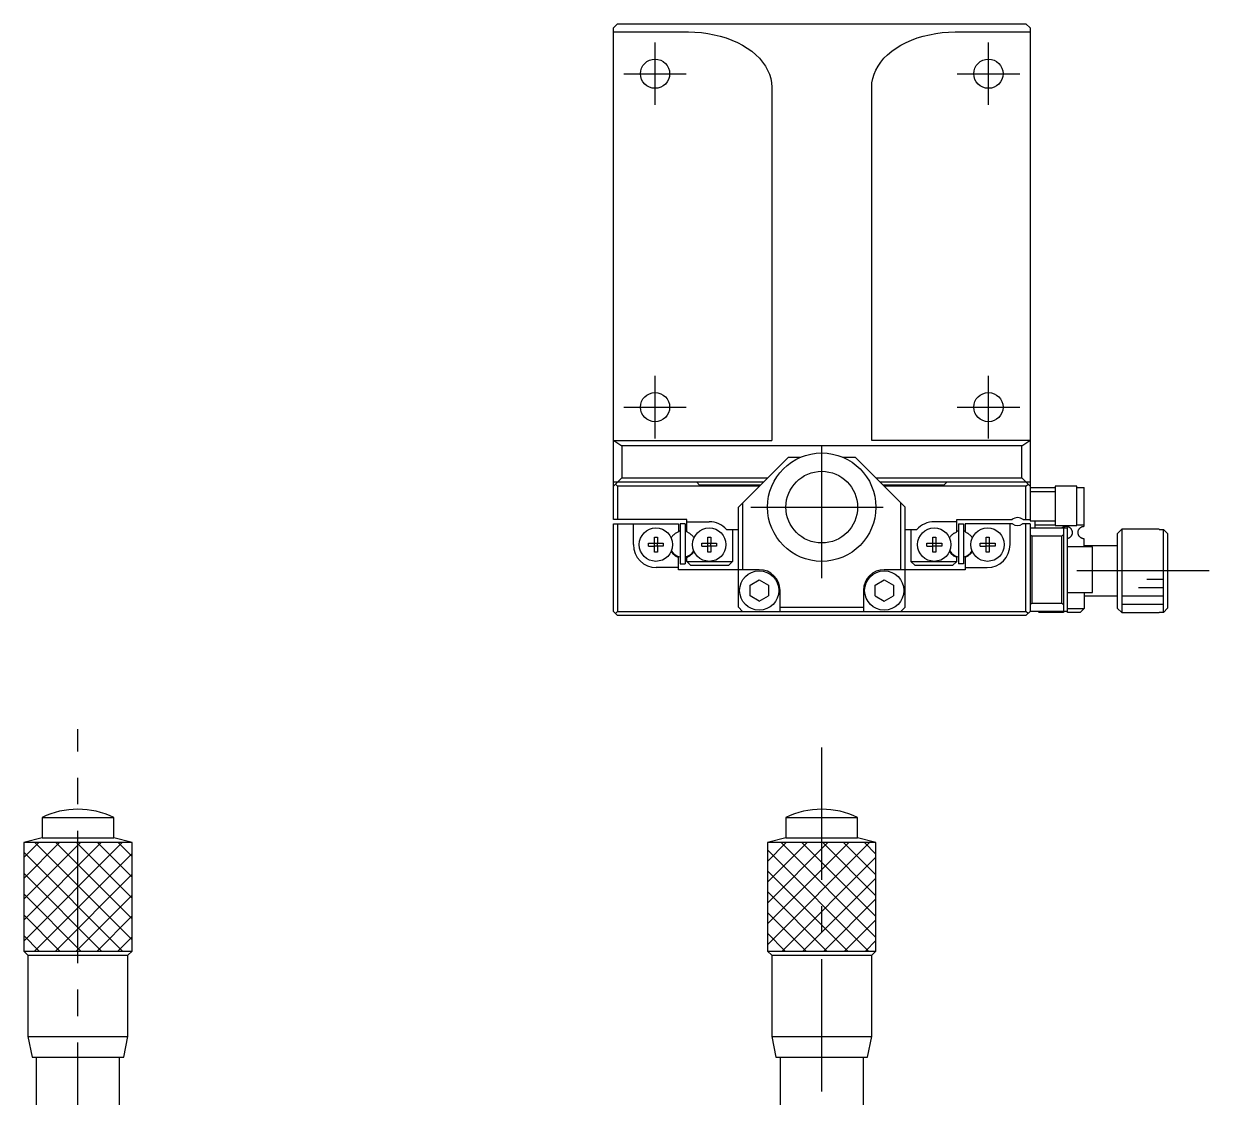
# Model space of a CAD drawing. Extents: x 0 to 429, y -8 to 337.
# Drawn here: x 51.5 to 193.8, y 208.2 to 337 of the extents above; entities that cross this region are included whole.
import ezdxf

# ---------------------------------------------------------------- set-up
doc = ezdxf.new("R2010")
doc.units = 0
doc.header["$LTSCALE"] = 0.5
doc.linetypes.add('CENTER', pattern=[50.8, 31.75, -6.35, 6.35, -6.35])
for name, color, linetype in [('MSM_CENTER', 1, 'CENTER'), ('MSM_CONTINUOUS', 7, 'CONTINUOUS'), ('MSM_NARROW', 5, 'CONTINUOUS')]:
    doc.layers.add(name, color=color, linetype=linetype)

msp = doc.modelspace()

# ---------------------------------------------------------------- linework, layer by layer
at = {"layer": 'MSM_CENTER'}
for p, q in [((127.25, 327.25), (127.25, 334.75)), ((167.25, 327.25), (167.25, 334.75)), ((123.5, 331), (131, 331)), ((163.5, 331), (171, 331)), ((127.25, 287.25), (127.25, 294.75)), ((167.25, 287.25), (167.25, 294.75)), ((123.5, 291), (131, 291)), ((163.5, 291), (171, 291)), ((147.25, 270.5), (147.25, 287.5)), ((138.75, 279), (155.75, 279)), ((193.75, 271.35), (177.75, 271.35)), ((58, 173.5), (58, 252.37)), ((147.25, 183.5), (147.25, 251.01))]:
    msp.add_line(p, q, dxfattribs=at)
at = {"layer": 'MSM_CONTINUOUS'}
for p, q in [((122.75, 337), (122.25, 336.5)), ((122.25, 277.5), (122.25, 336.5)), ((122.25, 336.01), (131.25, 336.01)), ((122.75, 337), (171.75, 337)), ((131.25, 336.01), (132.03, 335.99)), ((132.03, 335.99), (132.81, 335.93)), ((132.81, 335.93), (133.58, 335.82)), ((133.58, 335.82), (134.34, 335.68)), ((160.16, 335.68), (160.92, 335.82)), ((160.92, 335.82), (161.69, 335.93)), ((161.69, 335.93), (162.47, 335.99)), ((162.47, 335.99), (163.25, 336.01)), ((163.25, 336.01), (172.25, 336.01)), ((172.25, 336.5), (171.75, 337)), ((172.25, 336.5), (172.25, 277.35)), ((134.34, 335.68), (135.08, 335.5)), ((135.08, 335.5), (135.79, 335.29)), ((135.79, 335.29), (136.47, 335.03)), ((136.47, 335.03), (137.13, 334.74)), ((137.13, 334.74), (137.74, 334.42)), ((137.74, 334.42), (138.32, 334.07)), ((156.18, 334.07), (156.76, 334.42)), ((156.76, 334.42), (157.37, 334.74)), ((157.37, 334.74), (158.03, 335.03)), ((158.03, 335.03), (158.71, 335.29)), ((158.71, 335.29), (159.42, 335.5)), ((159.42, 335.5), (160.16, 335.68)), ((138.32, 334.07), (138.85, 333.69)), ((138.85, 333.69), (139.34, 333.28)), ((139.34, 333.28), (139.78, 332.85)), ((154.72, 332.85), (155.16, 333.28)), ((155.16, 333.28), (155.65, 333.69)), ((155.65, 333.69), (156.18, 334.07)), ((139.78, 332.85), (140.16, 332.39)), ((140.16, 332.39), (140.49, 331.92)), ((140.49, 331.92), (140.76, 331.43)), ((153.74, 331.43), (154.01, 331.92)), ((154.01, 331.92), (154.34, 332.39)), ((154.34, 332.39), (154.72, 332.85)), ((140.76, 331.43), (140.97, 330.93)), ((140.97, 330.93), (141.13, 330.42)), ((141.13, 330.42), (141.22, 329.91)), ((153.28, 329.91), (153.37, 330.42)), ((153.37, 330.42), (153.53, 330.93)), ((153.53, 330.93), (153.74, 331.43)), ((141.22, 329.91), (141.25, 329.39)), ((141.25, 329.39), (141.25, 287)), ((153.25, 329.39), (153.28, 329.91)), ((153.25, 287), (153.25, 329.39)), ((122.25, 287), (141.25, 287)), ((122.29, 287), (123.25, 286.37)), ((171.25, 286.37), (123.25, 286.37)), ((123.25, 286.37), (123.25, 282.5)), ((172.25, 287), (153.25, 287)), ((171.25, 286.37), (172.21, 287)), ((171.25, 282.5), (171.25, 286.37)), ((137.25, 279), (143.25, 285)), ((143.25, 285), (144.75, 285)), ((149.75, 285), (151.25, 285)), ((157.25, 279), (151.25, 285)), ((122.25, 281.5), (123.25, 282.5)), ((140.25, 282), (122.25, 282)), ((122.5, 281.75), (122.75, 281.5)), ((123.25, 282.5), (140.75, 282.5)), ((132.6, 281.65), (132.25, 282)), ((153.75, 282.5), (171.25, 282.5)), ((172.25, 282), (154.25, 282)), ((162.25, 282), (161.9, 281.65)), ((171.25, 282.5), (172.25, 281.5)), ((171.75, 281.5), (172, 281.75)), ((122.75, 281.5), (122.75, 277.5)), ((139.75, 281.5), (122.75, 281.5)), ((139.9, 281.65), (132.6, 281.65)), ((161.9, 281.65), (154.6, 281.65)), ((171.75, 281.5), (154.75, 281.5)), ((171.75, 277.5), (171.75, 281.5)), ((172.25, 281.35), (175.25, 281.35)), ((175.25, 280.85), (172.25, 280.85)), ((175.25, 281.5), (175.25, 276.8)), ((177.85, 281.5), (175.25, 281.5)), ((177.85, 276.8), (177.85, 281.5)), ((177.85, 281.35), (178.75, 281.35)), ((178.75, 276.7), (178.75, 281.35)), ((137.25, 267), (137.25, 279)), ((137.75, 279.5), (137.75, 271.5)), ((156.75, 271.5), (156.75, 279.5)), ((157.25, 267), (157.25, 279)), ((131.05, 277.5), (122.25, 277.5)), ((131.05, 276.04), (131.05, 277.5)), ((163.45, 277.5), (170.09, 277.5)), ((163.45, 276.04), (163.45, 277.5)), ((171.41, 277.5), (172.25, 277.5)), ((122.25, 266.5), (122.25, 277)), ((122.25, 277), (130.05, 277)), ((122.75, 277), (122.75, 266.5)), ((124.65, 274.5), (124.65, 277)), ((130.05, 276.04), (129.76, 275.87)), ((130.05, 277), (130.05, 276.04)), ((130.25, 277), (130.25, 272.2)), ((130.85, 277), (130.25, 277)), ((130.85, 277), (130.85, 272.2)), ((131.05, 277.25), (133.75, 277.25)), ((131.34, 275.87), (131.05, 276.04)), ((135.83, 276.3), (137.25, 276.3)), ((136.55, 276.3), (136.55, 272.5)), ((157.25, 276.3), (158.67, 276.3)), ((157.95, 276.3), (157.95, 272.5)), ((163.45, 277.25), (160.75, 277.25)), ((163.16, 275.87), (163.45, 276.04)), ((163.65, 277), (163.65, 272.2)), ((163.65, 277), (164.25, 277)), ((164.25, 277), (164.25, 272.2)), ((164.45, 277), (164.45, 276.04)), ((170.15, 277), (164.45, 277)), ((164.45, 276.04), (164.74, 275.87)), ((169.85, 274.5), (169.85, 277)), ((172.25, 277), (171.35, 277)), ((171.75, 266.5), (171.75, 277)), ((172.25, 277.35), (175.25, 277.35)), ((172.25, 277), (172.25, 266.5)), ((172.25, 276.5), (176.75, 276.5)), ((172.85, 276.5), (172.85, 277.35)), ((175.25, 276.85), (172.85, 276.85)), ((175.25, 276.8), (177.85, 276.8)), ((176.04, 276.5), (176.07, 276.53)), ((176.07, 276.53), (176.11, 276.56)), ((176.11, 276.56), (176.15, 276.58)), ((176.15, 276.58), (176.19, 276.61)), ((176.19, 276.61), (176.24, 276.63)), ((176.24, 276.63), (176.26, 276.64)), ((176.25, 276.5), (176.25, 266.35)), ((176.26, 276.64), (176.29, 276.65)), ((176.29, 276.65), (176.31, 276.66)), ((176.31, 276.66), (176.34, 276.67)), ((176.34, 276.67), (176.37, 276.68)), ((176.37, 276.68), (176.38, 276.68)), ((176.38, 276.68), (176.4, 276.68)), ((176.4, 276.68), (176.41, 276.69)), ((176.41, 276.69), (176.43, 276.69)), ((176.43, 276.69), (176.44, 276.69)), ((176.44, 276.69), (176.46, 276.69)), ((176.46, 276.69), (176.47, 276.7)), ((176.47, 276.7), (176.49, 276.7)), ((176.49, 276.7), (176.5, 276.7)), ((176.5, 276.7), (176.51, 276.7)), ((176.51, 276.7), (176.52, 276.7)), ((176.52, 276.7), (176.53, 276.7)), ((176.53, 276.7), (176.54, 276.7)), ((176.54, 276.7), (176.55, 276.7)), ((176.55, 276.7), (176.56, 276.7)), ((176.56, 276.7), (176.57, 276.7)), ((176.57, 276.7), (176.58, 276.7)), ((176.58, 276.7), (176.59, 276.7)), ((176.59, 276.7), (176.6, 276.7)), ((176.6, 276.7), (176.62, 276.7)), ((176.62, 276.7), (176.63, 276.7)), ((176.63, 276.7), (176.64, 276.69)), ((176.64, 276.69), (176.65, 276.69)), ((176.65, 276.69), (176.66, 276.69)), ((176.66, 276.69), (176.68, 276.69)), ((176.68, 276.69), (176.69, 276.69)), ((176.69, 276.69), (176.71, 276.68)), ((176.71, 276.68), (176.72, 276.68)), ((176.72, 276.68), (176.75, 276.67)), ((176.75, 276.67), (176.78, 276.66)), ((176.75, 266.35), (176.75, 276.5)), ((176.78, 276.66), (176.81, 276.66)), ((176.81, 276.66), (176.83, 276.65)), ((176.83, 276.65), (176.85, 276.64)), ((176.85, 276.64), (176.88, 276.63)), ((176.88, 276.63), (176.93, 276.6)), ((176.93, 276.6), (176.97, 276.57)), ((176.97, 276.57), (177.02, 276.54)), ((177.02, 276.54), (177.06, 276.5)), ((177.06, 276.5), (177.09, 276.47)), ((177.09, 276.47), (177.13, 276.43)), ((177.13, 276.43), (177.16, 276.38)), ((177.16, 276.38), (177.19, 276.33)), ((177.19, 276.33), (177.22, 276.28)), ((177.22, 276.28), (177.24, 276.24)), ((177.24, 276.24), (177.26, 276.2)), ((177.26, 276.2), (177.27, 276.15)), ((177.27, 276.15), (177.28, 276.1)), ((177.28, 276.1), (177.29, 276.06)), ((177.29, 276.06), (177.3, 276.01)), ((177.3, 276.01), (177.3, 275.96)), ((178.75, 276.85), (177.85, 276.85)), ((178, 276.03), (178.01, 276.07)), ((178, 275.99), (178, 276.03)), ((178, 275.94), (178, 275.99)), ((178.01, 276.07), (178.02, 276.11)), ((178.02, 276.11), (178.03, 276.17)), ((178.03, 276.17), (178.05, 276.22)), ((178.05, 276.22), (178.07, 276.27)), ((178.07, 276.27), (178.09, 276.31)), ((178.09, 276.31), (178.12, 276.36)), ((178.12, 276.36), (178.15, 276.4)), ((178.15, 276.4), (178.18, 276.44)), ((178.18, 276.44), (178.21, 276.47)), ((178.21, 276.47), (178.25, 276.51)), ((178.25, 276.51), (178.29, 276.54)), ((178.29, 276.54), (178.33, 276.57)), ((178.33, 276.57), (178.37, 276.6)), ((178.37, 276.6), (178.41, 276.62)), ((178.41, 276.62), (178.45, 276.64)), ((178.45, 276.64), (178.47, 276.65)), ((178.47, 276.65), (178.5, 276.66)), ((178.5, 276.66), (178.52, 276.66)), ((178.52, 276.66), (178.55, 276.67)), ((178.55, 276.67), (178.57, 276.68)), ((178.57, 276.68), (178.6, 276.69)), ((178.6, 276.69), (178.61, 276.69)), ((178.61, 276.69), (178.63, 276.69)), ((178.63, 276.69), (178.64, 276.69)), ((178.64, 276.69), (178.66, 276.69)), ((178.66, 276.69), (178.67, 276.7)), ((178.67, 276.7), (178.69, 276.7)), ((178.69, 276.7), (178.7, 276.7)), ((178.7, 276.7), (178.71, 276.7)), ((178.71, 276.7), (178.73, 276.7)), ((178.73, 276.7), (178.74, 276.7)), ((178.74, 276.7), (178.75, 276.7)), ((183.25, 276.35), (182.75, 275.85)), ((183.25, 276.35), (183.25, 266.35)), ((187.75, 276.35), (183.25, 276.35)), ((187.75, 276.35), (187.75, 276.33)), ((187.75, 276.33), (188.25, 276.33)), ((188.25, 266.37), (188.25, 276.33)), ((188.25, 276.33), (188.75, 275.83)), ((126.46, 274.68), (127.17, 274.68)), ((126.46, 274.32), (126.46, 274.68)), ((127.17, 275.39), (127.53, 275.39)), ((127.17, 274.68), (127.17, 275.39)), ((127.18, 274.67), (127.17, 274.68)), ((127.18, 274.67), (127.52, 274.67)), ((127.18, 274.33), (127.18, 274.67)), ((127.52, 274.67), (127.53, 274.68)), ((127.52, 274.67), (127.52, 274.33)), ((127.53, 275.39), (127.53, 274.68)), ((127.53, 274.68), (128.24, 274.68)), ((128.24, 274.68), (128.24, 274.32)), ((132.86, 274.68), (133.57, 274.68)), ((132.86, 274.32), (132.86, 274.68)), ((133.57, 275.39), (133.93, 275.39)), ((133.57, 274.68), (133.57, 275.39)), ((133.58, 274.67), (133.57, 274.68)), ((133.58, 274.67), (133.92, 274.67)), ((133.58, 274.33), (133.58, 274.67)), ((133.92, 274.67), (133.93, 274.68)), ((133.92, 274.67), (133.92, 274.33)), ((133.93, 275.39), (133.93, 274.68)), ((133.93, 274.68), (134.64, 274.68)), ((134.64, 274.68), (134.64, 274.32)), ((159.86, 274.68), (160.57, 274.68)), ((159.86, 274.32), (159.86, 274.68)), ((160.57, 275.39), (160.93, 275.39)), ((160.57, 274.68), (160.57, 275.39)), ((160.58, 274.67), (160.57, 274.68)), ((160.58, 274.67), (160.92, 274.67)), ((160.58, 274.33), (160.58, 274.67)), ((160.92, 274.67), (160.93, 274.68)), ((160.92, 274.67), (160.92, 274.33)), ((160.93, 275.39), (160.93, 274.68)), ((160.93, 274.68), (161.64, 274.68)), ((161.64, 274.68), (161.64, 274.32)), ((166.26, 274.68), (166.97, 274.68)), ((166.26, 274.32), (166.26, 274.68)), ((166.97, 275.39), (167.33, 275.39)), ((166.97, 274.68), (166.97, 275.39)), ((166.98, 274.67), (166.97, 274.68)), ((166.98, 274.67), (167.32, 274.67)), ((166.98, 274.33), (166.98, 274.67)), ((167.32, 274.67), (167.33, 274.68)), ((167.32, 274.67), (167.32, 274.33)), ((167.33, 275.39), (167.33, 274.68)), ((167.33, 274.68), (168.04, 274.68)), ((168.04, 274.68), (168.04, 274.32)), ((172.25, 275.7), (172.45, 275.5)), ((172.45, 275.5), (172.45, 267.5)), ((176.05, 275.5), (172.45, 275.5)), ((176.05, 275.5), (176.25, 275.7)), ((176.05, 267.5), (176.05, 275.5)), ((176.77, 275.23), (176.75, 275.23)), ((176.8, 275.24), (176.77, 275.23)), ((176.82, 275.25), (176.8, 275.24)), ((176.85, 275.26), (176.82, 275.25)), ((176.89, 275.28), (176.85, 275.26)), ((176.91, 275.29), (176.89, 275.28)), ((176.94, 275.31), (176.91, 275.29)), ((176.97, 275.33), (176.94, 275.31)), ((177, 275.35), (176.97, 275.33)), ((177.02, 275.37), (177, 275.35)), ((177.04, 275.39), (177.02, 275.37)), ((177.07, 275.41), (177.04, 275.39)), ((177.09, 275.43), (177.07, 275.41)), ((177.11, 275.45), (177.09, 275.43)), ((177.13, 275.47), (177.11, 275.45)), ((177.15, 275.5), (177.13, 275.47)), ((177.17, 275.52), (177.15, 275.5)), ((177.18, 275.54), (177.17, 275.52)), ((177.2, 275.57), (177.18, 275.54)), ((177.21, 275.6), (177.2, 275.57)), ((177.23, 275.63), (177.21, 275.6)), ((177.24, 275.66), (177.23, 275.63)), ((177.25, 275.69), (177.24, 275.66)), ((177.27, 275.73), (177.25, 275.69)), ((177.28, 275.77), (177.27, 275.73)), ((177.29, 275.81), (177.28, 275.77)), ((177.3, 275.91), (177.29, 275.86)), ((177.29, 275.86), (177.29, 275.81)), ((177.3, 275.96), (177.3, 275.91)), ((178, 275.9), (178, 275.94)), ((178.01, 275.85), (178, 275.9)), ((178.01, 275.8), (178.01, 275.85)), ((178.02, 275.77), (178.01, 275.8)), ((178.03, 275.74), (178.02, 275.77)), ((178.04, 275.7), (178.03, 275.74)), ((178.06, 275.67), (178.04, 275.7)), ((178.07, 275.63), (178.06, 275.67)), ((178.09, 275.6), (178.07, 275.63)), ((178.1, 275.57), (178.09, 275.6)), ((178.12, 275.54), (178.1, 275.57)), ((178.14, 275.51), (178.12, 275.54)), ((178.17, 275.48), (178.14, 275.51)), ((178.19, 275.45), (178.17, 275.48)), ((178.21, 275.43), (178.19, 275.45)), ((178.24, 275.4), (178.21, 275.43)), ((178.27, 275.38), (178.24, 275.4)), ((178.29, 275.35), (178.27, 275.38)), ((178.32, 275.33), (178.29, 275.35)), ((178.35, 275.32), (178.32, 275.33)), ((178.37, 275.3), (178.35, 275.32)), ((178.4, 275.29), (178.37, 275.3)), ((178.42, 275.28), (178.4, 275.29)), ((178.45, 275.26), (178.42, 275.28)), ((178.47, 275.25), (178.45, 275.26)), ((178.5, 275.24), (178.47, 275.25)), ((178.52, 275.23), (178.5, 275.24)), ((178.55, 275.23), (178.52, 275.23)), ((178.58, 275.22), (178.55, 275.23)), ((178.61, 275.21), (178.58, 275.22)), ((178.64, 275.21), (178.61, 275.21)), ((178.67, 275.2), (178.64, 275.21)), ((178.69, 275.2), (178.67, 275.2)), ((178.72, 275.2), (178.69, 275.2)), ((178.75, 275.2), (178.72, 275.2)), ((178.75, 274.25), (178.75, 275.2)), ((182.75, 266.85), (182.75, 275.85)), ((188.75, 275.83), (188.75, 266.87)), ((126.46, 274.32), (127.17, 274.32)), ((127.18, 274.33), (127.17, 274.32)), ((127.17, 273.61), (127.17, 274.32)), ((127.53, 273.61), (127.17, 273.61)), ((127.52, 274.33), (127.18, 274.33)), ((127.52, 274.33), (127.53, 274.32)), ((127.53, 274.32), (127.53, 273.61)), ((128.24, 274.32), (127.53, 274.32)), ((129.76, 273.13), (130.05, 272.96)), ((131.05, 272.96), (131.34, 273.13)), ((132.86, 274.32), (133.57, 274.32)), ((133.58, 274.33), (133.57, 274.32)), ((133.57, 273.61), (133.57, 274.32)), ((133.93, 273.61), (133.57, 273.61)), ((133.92, 274.33), (133.58, 274.33)), ((133.92, 274.33), (133.93, 274.32)), ((133.93, 274.32), (133.93, 273.61)), ((134.64, 274.32), (133.93, 274.32)), ((159.86, 274.32), (160.57, 274.32)), ((160.58, 274.33), (160.57, 274.32)), ((160.57, 273.61), (160.57, 274.32)), ((160.93, 273.61), (160.57, 273.61)), ((160.92, 274.33), (160.58, 274.33)), ((160.92, 274.33), (160.93, 274.32)), ((160.93, 274.32), (160.93, 273.61)), ((161.64, 274.32), (160.93, 274.32)), ((163.45, 272.96), (163.16, 273.13)), ((164.74, 273.13), (164.45, 272.96)), ((166.26, 274.32), (166.97, 274.32)), ((166.98, 274.33), (166.97, 274.32)), ((166.97, 273.61), (166.97, 274.32)), ((167.33, 273.61), (166.97, 273.61)), ((167.32, 274.33), (166.98, 274.33)), ((167.32, 274.33), (167.33, 274.32)), ((167.33, 274.32), (167.33, 273.61)), ((168.04, 274.32), (167.33, 274.32)), ((179.75, 274.25), (176.75, 274.25)), ((182.75, 274.35), (178.75, 274.35)), ((179.75, 268.75), (179.75, 274.25)), ((130.05, 271.75), (127.4, 271.75)), ((130.05, 271.5), (130.05, 272.96)), ((130.25, 272.2), (130.85, 272.2)), ((131.05, 272.5), (131.05, 272.96)), ((131.05, 272.5), (136.55, 272.5)), ((131.55, 272), (131.05, 272.5)), ((136.05, 272), (131.55, 272)), ((136.55, 272.5), (136.05, 272)), ((157.95, 272.5), (163.45, 272.5)), ((158.45, 272), (157.95, 272.5)), ((162.95, 272), (158.45, 272)), ((163.45, 272.5), (162.95, 272)), ((163.45, 272.5), (163.45, 272.96)), ((164.25, 272.2), (163.65, 272.2)), ((164.45, 272.96), (164.45, 271.5)), ((164.45, 271.75), (167.1, 271.75)), ((139.75, 271.5), (130.05, 271.5)), ((164.45, 271.5), (154.75, 271.5)), ((138.65, 269.64), (139.75, 270.27)), ((138.65, 268.36), (138.65, 269.64)), ((139.75, 270.27), (140.85, 269.64)), ((140.85, 269.64), (140.85, 268.36)), ((142.25, 266.5), (142.25, 269)), ((152.25, 269), (152.25, 266.5)), ((153.65, 269.64), (154.75, 270.27)), ((153.65, 268.36), (153.65, 269.64)), ((154.75, 270.27), (155.85, 269.64)), ((155.85, 269.64), (155.85, 268.36)), ((139.75, 267.73), (138.65, 268.36)), ((139.75, 267.73), (140.85, 268.36)), ((153.65, 268.36), (154.75, 267.73)), ((154.75, 267.73), (155.85, 268.36)), ((172.45, 267.5), (172.25, 267.3)), ((172.45, 267.5), (176.05, 267.5)), ((176.25, 267.3), (176.05, 267.5)), ((176.75, 268.75), (179.75, 268.75)), ((178.75, 268.75), (178.75, 266.85)), ((178.75, 268.35), (182.75, 268.35)), ((122.75, 266), (122.25, 266.5)), ((122.75, 266.5), (122.5, 266.25)), ((122.75, 266.5), (171.75, 266.5)), ((137.25, 267), (137.75, 266.5)), ((142.25, 267), (152.25, 267)), ((156.75, 266.5), (157.25, 267)), ((172, 266.25), (171.75, 266.5)), ((171.75, 266), (172.25, 266.5)), ((176.75, 266.5), (172.25, 266.5)), ((173.2, 266.5), (173.35, 266.35)), ((176.25, 266.35), (173.35, 266.35)), ((176.75, 266.85), (178.75, 266.85)), ((178.25, 266.35), (176.75, 266.35)), ((178.25, 266.35), (178.75, 266.85)), ((182.75, 266.85), (183.25, 266.35)), ((183.25, 266.35), (187.75, 266.35)), ((188.25, 266.37), (187.75, 266.37)), ((187.75, 266.37), (187.75, 266.35)), ((188.75, 266.87), (188.25, 266.37)), ((171.75, 266), (122.75, 266)), ((53.7, 241.75), (62.3, 241.75)), ((53.7, 241.75), (53.7, 239.34)), ((62.3, 239.34), (62.3, 241.75)), ((142.95, 241.75), (151.55, 241.75)), ((142.95, 241.75), (142.95, 239.34)), ((151.55, 239.34), (151.55, 241.75)), ((53.7, 239.34), (51.5, 238.75)), ((53.7, 239.34), (62.3, 239.34)), ((64.5, 238.75), (62.3, 239.34)), ((142.95, 239.34), (140.75, 238.75)), ((142.95, 239.34), (151.55, 239.34)), ((153.75, 238.75), (151.55, 239.34)), ((64.5, 238.75), (51.5, 238.75)), ((51.5, 238.75), (51.5, 225.75)), ((64.5, 225.75), (64.5, 238.75)), ((140.75, 238.75), (140.75, 225.75)), ((153.75, 238.75), (140.75, 238.75)), ((153.75, 225.75), (153.75, 238.75)), ((51.5, 225.75), (52, 225.25)), ((51.5, 225.75), (64.5, 225.75)), ((52, 225.25), (64, 225.25)), ((52, 225.25), (52, 215.5)), ((64, 225.25), (64.5, 225.75)), ((64, 215.5), (64, 225.25)), ((140.75, 225.75), (141.25, 225.25)), ((140.75, 225.75), (153.75, 225.75)), ((141.25, 225.25), (153.25, 225.25)), ((141.25, 225.25), (141.25, 215.5)), ((153.25, 225.25), (153.75, 225.75)), ((153.25, 215.5), (153.25, 225.25)), ((52, 215.5), (64, 215.5)), ((52, 215.5), (52.5, 213)), ((63.5, 213), (64, 215.5)), ((141.25, 215.5), (153.25, 215.5)), ((141.25, 215.5), (141.75, 213)), ((152.75, 213), (153.25, 215.5)), ((52.5, 213), (63.5, 213)), ((53, 213), (53, 204.75)), ((63, 204.75), (63, 213)), ((141.75, 213), (152.75, 213)), ((142.25, 213), (142.25, 201.75)), ((152.25, 201.75), (152.25, 213))]:
    msp.add_line(p, q, dxfattribs=at)
for centre, radius in [((127.25, 331), 1.75), ((167.25, 331), 1.75), ((127.25, 291), 1.75), ((167.25, 291), 1.75), ((147.25, 279), 6.5), ((147.25, 279), 4.3), ((127.35, 274.5), 2), ((133.75, 274.5), 2), ((160.75, 274.5), 2), ((167.15, 274.5), 2), ((139.75, 269), 2.35), ((154.75, 269), 2.35)]:
    msp.add_circle(centre, radius, dxfattribs=at)
for centre, radius, start, end in [((170.75, 276.75), 1, 48.5904, 131.4096), ((130.55, 274.6), 1.59, 100.8931, 108.3585), ((130.55, 274.6), 1.59, 71.6416, 79.107), ((133.75, 274.5), 2.75, 40.8852, 90), ((160.75, 274.5), 2.75, 90, 139.1148), ((163.95, 274.6), 1.59, 100.893, 108.3584), ((163.95, 274.6), 1.59, 71.6415, 79.1069), ((170.75, 277.8), 1, 233.1301, 306.8699), ((130.66, 274.39), 1.75, 134.9956, 148.1135), ((130.55, 274.5), 1.59, 120, 135), ((130.55, 274.5), 1.59, 45, 60), ((130.44, 274.39), 1.75, 31.8865, 45.0044), ((164.06, 274.39), 1.75, 134.9956, 148.1135), ((163.95, 274.5), 1.59, 120, 135), ((163.95, 274.5), 1.59, 45, 60), ((163.84, 274.39), 1.75, 31.8865, 45.0044), ((127.4, 274.5), 2.75, 180, 270), ((130.66, 274.61), 1.75, 211.8865, 225.0044), ((130.55, 274.6), 1.59, 212.1593, 259.1069), ((130.55, 274.5), 1.59, 225, 240), ((130.55, 274.6), 1.59, 280.893, 327.8406), ((130.55, 274.5), 1.59, 300, 315), ((130.44, 274.61), 1.75, 314.9956, 328.1135), ((164.06, 274.61), 1.75, 211.8865, 225.0044), ((163.95, 274.6), 1.59, 212.1594, 259.107), ((163.95, 274.5), 1.59, 225, 240), ((163.95, 274.6), 1.59, 280.8931, 327.8407), ((163.95, 274.5), 1.59, 300, 315), ((163.84, 274.61), 1.75, 314.9956, 328.1135), ((167.1, 274.5), 2.75, 270, 0), ((139.75, 269), 2.5, 0, 90), ((154.75, 269), 2.5, 90, 180), ((58, 233.01), 9.75, 63.8162, 116.1838), ((147.25, 233.01), 9.75, 63.8162, 116.1838)]:
    msp.add_arc(centre, radius, start, end, dxfattribs=at)
at = {"layer": 'MSM_NARROW'}
for p, q in [((186.25, 270.35), (188.25, 270.35)), ((185.25, 269.35), (188.25, 269.35)), ((183.25, 268.35), (188.25, 268.35)), ((183.25, 267.35), (188.25, 267.35)), ((63.3, 238.75), (51.5, 226.95)), ((60.8, 238.75), (51.5, 229.45)), ((58.3, 238.75), (51.5, 231.95)), ((55.8, 238.75), (51.5, 234.45)), ((53.3, 238.75), (51.5, 236.95)), ((63.35, 225.75), (51.5, 237.6)), ((64.5, 227.1), (52.85, 238.75)), ((64.5, 229.6), (55.35, 238.75)), ((64.5, 232.1), (57.85, 238.75)), ((64.5, 234.6), (60.35, 238.75)), ((64.5, 237.1), (62.85, 238.75)), ((140.75, 226.5), (153, 238.75)), ((140.75, 229), (150.5, 238.75)), ((140.75, 231.5), (148, 238.75)), ((140.75, 234), (145.5, 238.75)), ((140.75, 236.5), (143, 238.75)), ((152.88, 225.75), (140.75, 237.88)), ((153.75, 227.38), (142.38, 238.75)), ((153.75, 229.88), (144.88, 238.75)), ((153.75, 232.38), (147.38, 238.75)), ((153.75, 234.88), (149.88, 238.75)), ((153.75, 237.38), (152.38, 238.75)), ((64.5, 237.45), (52.8, 225.75)), ((142.5, 225.75), (153.75, 237)), ((60.85, 225.75), (51.5, 235.1)), ((64.5, 234.95), (55.3, 225.75)), ((150.38, 225.75), (140.75, 235.38)), ((145, 225.75), (153.75, 234.5)), ((58.35, 225.75), (51.5, 232.6)), ((64.5, 232.45), (57.8, 225.75)), ((147.88, 225.75), (140.75, 232.88)), ((147.5, 225.75), (153.75, 232)), ((55.85, 225.75), (51.5, 230.1)), ((64.5, 229.95), (60.3, 225.75)), ((145.38, 225.75), (140.75, 230.38)), ((150, 225.75), (153.75, 229.5)), ((142.88, 225.75), (140.75, 227.88)), ((53.35, 225.75), (51.5, 227.6)), ((64.5, 227.45), (62.8, 225.75)), ((152.5, 225.75), (153.75, 227))]:
    msp.add_line(p, q, dxfattribs=at)

doc.saveas('drawing.dxf')
